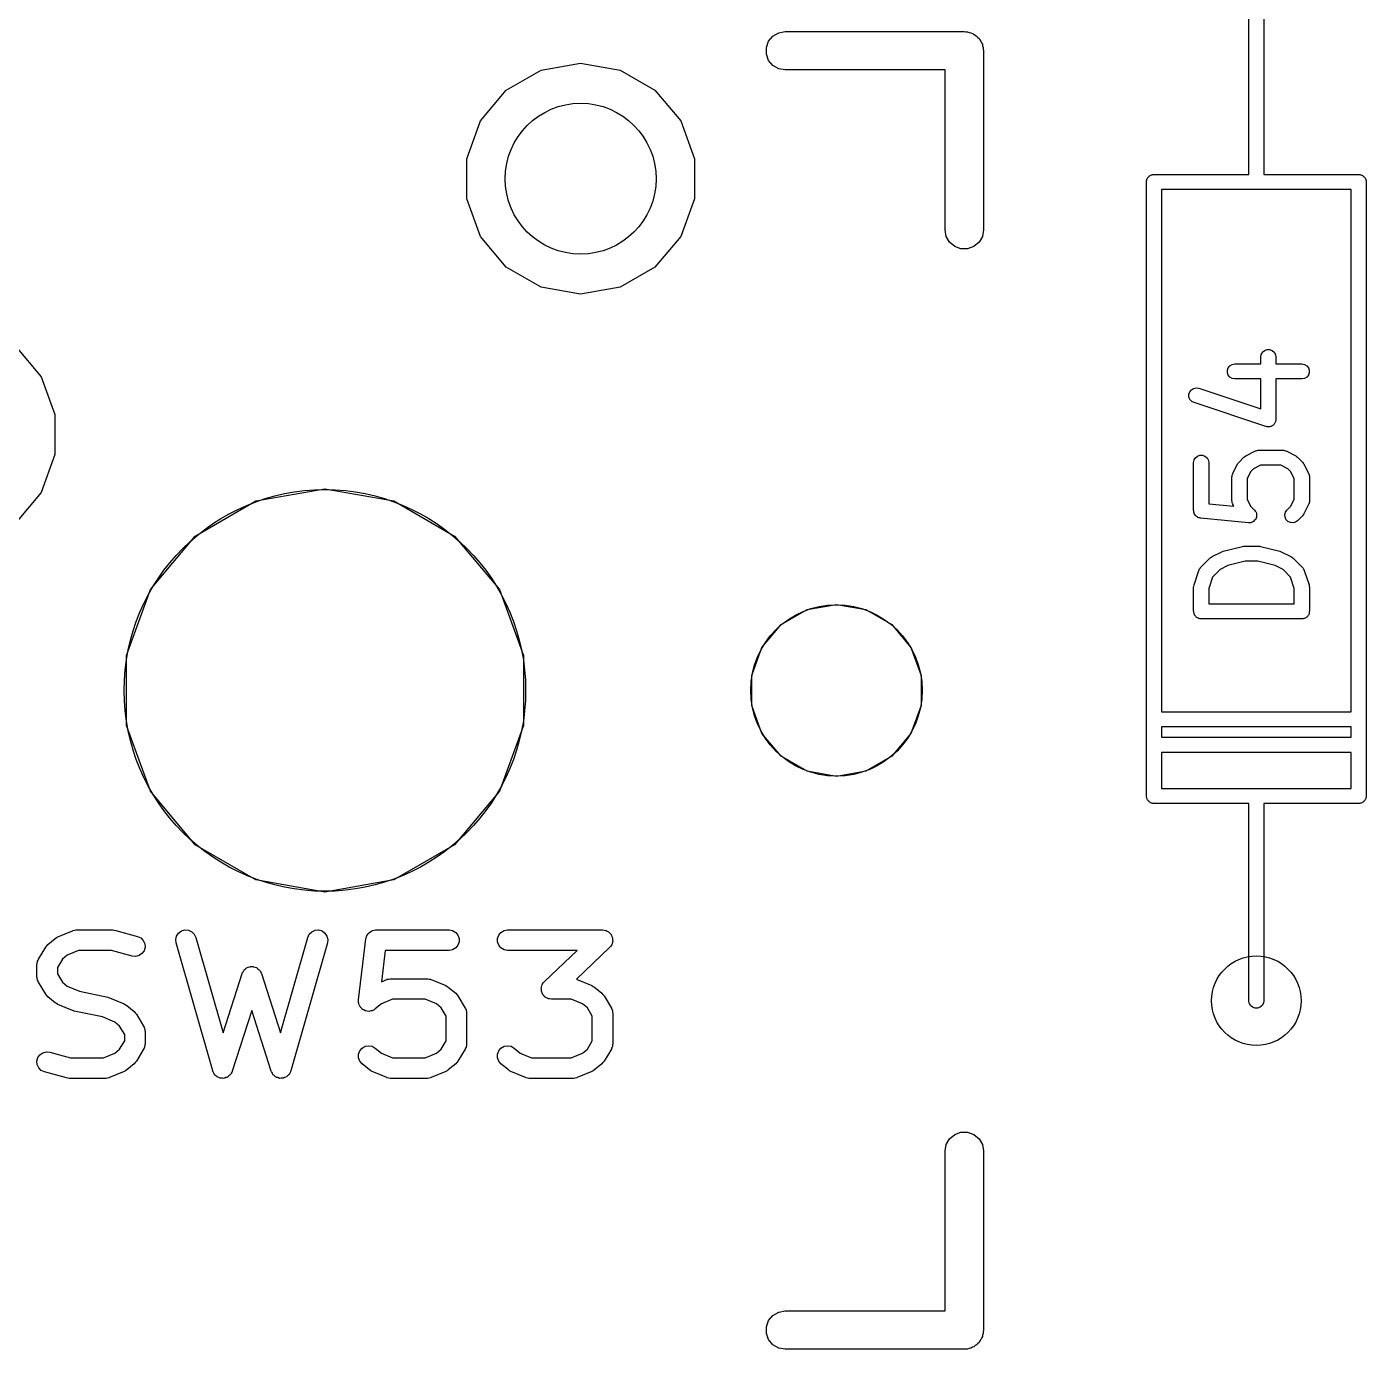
# Model space of a CAD drawing. Extents: x 37 to 203, y -145 to -25.
# Drawn here: x 99.79 to 113.09, y -142.54 to -129.41 of the extents above; entities that cross this region are included whole.
import ezdxf

# ---------------------------------------------------------------- set-up
doc = ezdxf.new("R2010")
doc.units = 0
doc.header["$MEASUREMENT"] = 0
doc.layers.add('BLACK', color=7, linetype='CONTINUOUS')

msp = doc.modelspace()

# ---------------------------------------------------------------- linework, layer by layer
at = {"layer": 'Black'}
for p, q in [((111.925, -130.19), (111.925, -128.92)), ((112.075, -128.92), (112.075, -130.19)), ((107.157, -129.555), (107.2, -129.504)), ((107.2, -129.504), (107.257, -129.471)), ((107.257, -129.471), (107.322, -129.459)), ((107.322, -129.459), (109.1, -129.459)), ((109.1, -129.459), (109.116, -129.462)), ((109.116, -129.462), (109.133, -129.462)), ((109.133, -129.462), (109.149, -129.468)), ((109.149, -129.468), (109.165, -129.471)), ((109.165, -129.471), (109.18, -129.479)), ((109.18, -129.479), (109.195, -129.485)), ((109.195, -129.485), (109.208, -129.496)), ((109.208, -129.496), (109.222, -129.504)), ((109.222, -129.504), (109.233, -129.517)), ((109.233, -129.517), (109.246, -129.528)), ((109.246, -129.528), (109.254, -129.542)), ((109.254, -129.542), (109.265, -129.555)), ((107.134, -129.617), (107.157, -129.555)), ((107.134, -129.683), (107.134, -129.617)), ((107.157, -129.745), (107.134, -129.683)), ((109.265, -129.555), (109.271, -129.57)), ((109.271, -129.57), (109.279, -129.585)), ((109.279, -129.585), (109.282, -129.601)), ((109.282, -129.601), (109.288, -129.617)), ((109.288, -129.617), (109.288, -129.634)), ((109.288, -129.634), (109.29, -129.65)), ((109.29, -129.65), (109.29, -131.428)), ((104.898, -129.842), (105.29, -129.773)), ((105.29, -129.773), (105.682, -129.842)), ((107.2, -129.796), (107.157, -129.745)), ((107.257, -129.829), (107.2, -129.796)), ((104.552, -130.041), (104.898, -129.842)), ((105.682, -129.842), (106.028, -130.041)), ((107.322, -129.84), (107.257, -129.829)), ((108.909, -129.84), (107.322, -129.84)), ((108.909, -131.428), (108.909, -129.84)), ((104.296, -130.346), (104.552, -130.041)), ((106.028, -130.041), (106.284, -130.346)), ((111.925, -130.877), (111.925, -130.19)), ((112.075, -130.19), (112.075, -130.877)), ((104.16, -130.721), (104.296, -130.346)), ((106.284, -130.346), (106.42, -130.721)), ((104.16, -131.119), (104.16, -130.721)), ((106.42, -130.721), (106.42, -131.119)), ((110.958, -130.882), (110.965, -130.88)), ((110.965, -130.88), (110.971, -130.878)), ((110.971, -130.878), (110.978, -130.878)), ((110.978, -130.878), (110.984, -130.877)), ((110.984, -130.877), (111.925, -130.877)), ((112.075, -130.877), (113.016, -130.877)), ((113.016, -130.877), (113.022, -130.878)), ((113.022, -130.878), (113.029, -130.878)), ((113.029, -130.878), (113.035, -130.88)), ((113.035, -130.88), (113.042, -130.882)), ((110.909, -130.952), (110.91, -130.946)), ((110.909, -137.048), (110.909, -130.952)), ((110.91, -130.939), (110.912, -130.933)), ((110.91, -130.946), (110.91, -130.939)), ((110.912, -130.933), (110.914, -130.926)), ((110.914, -130.926), (110.917, -130.921)), ((110.917, -130.921), (110.919, -130.915)), ((110.919, -130.915), (110.923, -130.909)), ((110.923, -130.909), (110.927, -130.904)), ((110.927, -130.904), (110.932, -130.9)), ((110.932, -130.9), (110.936, -130.895)), ((110.936, -130.895), (110.941, -130.891)), ((110.941, -130.891), (110.947, -130.887)), ((110.947, -130.887), (110.953, -130.885)), ((110.953, -130.885), (110.958, -130.882)), ((113.042, -130.882), (113.047, -130.885)), ((113.047, -130.885), (113.053, -130.887)), ((113.053, -130.887), (113.059, -130.891)), ((113.059, -130.891), (113.064, -130.895)), ((113.064, -130.895), (113.068, -130.9)), ((113.068, -130.9), (113.073, -130.904)), ((113.073, -130.904), (113.077, -130.909)), ((113.077, -130.909), (113.081, -130.915)), ((113.081, -130.915), (113.083, -130.921)), ((113.083, -130.921), (113.086, -130.926)), ((113.086, -130.926), (113.088, -130.933)), ((113.088, -130.933), (113.09, -130.939)), ((113.09, -130.939), (113.09, -130.946)), ((113.09, -130.946), (113.091, -130.952)), ((113.091, -130.952), (113.091, -137.048)), ((104.296, -131.494), (104.16, -131.119)), ((106.42, -131.119), (106.284, -131.494)), ((112, -131.027), (111.059, -131.027)), ((111.059, -131.027), (111.059, -136.211)), ((112.941, -131.027), (112, -131.027)), ((112.941, -136.211), (112.941, -131.027)), ((104.552, -131.799), (104.296, -131.494)), ((106.284, -131.494), (106.028, -131.799)), ((108.921, -131.493), (108.909, -131.428)), ((108.954, -131.55), (108.921, -131.493)), ((109.279, -131.493), (109.246, -131.55)), ((109.29, -131.428), (109.279, -131.493)), ((109.005, -131.593), (108.954, -131.55)), ((109.067, -131.616), (109.005, -131.593)), ((109.133, -131.616), (109.067, -131.616)), ((109.195, -131.593), (109.133, -131.616)), ((109.246, -131.55), (109.195, -131.593)), ((104.898, -131.998), (104.552, -131.799)), ((106.028, -131.799), (105.682, -131.998)), ((105.29, -132.067), (104.898, -131.998)), ((105.682, -131.998), (105.29, -132.067)), ((99.6775, -132.581), (99.9336, -132.886)), ((112.044, -132.69), (112.049, -132.665)), ((112.044, -132.758), (112.044, -132.69)), ((112.049, -132.665), (112.062, -132.642)), ((112.062, -132.642), (112.082, -132.626)), ((112.082, -132.626), (112.106, -132.617)), ((112.106, -132.617), (112.132, -132.617)), ((112.132, -132.617), (112.157, -132.626)), ((112.157, -132.626), (112.177, -132.642)), ((112.177, -132.642), (112.19, -132.665)), ((112.19, -132.665), (112.194, -132.69)), ((112.194, -132.69), (112.194, -132.758)), ((111.712, -132.82), (111.721, -132.796)), ((111.712, -132.846), (111.712, -132.82)), ((111.721, -132.871), (111.712, -132.846)), ((111.721, -132.796), (111.738, -132.776)), ((111.738, -132.891), (111.721, -132.871)), ((111.738, -132.776), (111.76, -132.763)), ((111.76, -132.763), (111.786, -132.758)), ((111.786, -132.758), (112.044, -132.758)), ((112.194, -132.758), (112.452, -132.758)), ((112.452, -132.758), (112.478, -132.763)), ((112.478, -132.763), (112.501, -132.776)), ((112.501, -132.776), (112.517, -132.796)), ((112.517, -132.871), (112.501, -132.891)), ((112.517, -132.796), (112.526, -132.82)), ((112.526, -132.846), (112.517, -132.871)), ((112.526, -132.82), (112.526, -132.846)), ((99.9336, -132.886), (100.07, -133.261)), ((111.355, -133.015), (111.377, -133.002)), ((111.377, -133.002), (111.403, -132.996)), ((111.403, -132.996), (111.428, -133)), ((111.428, -133), (112.044, -133.205)), ((111.76, -132.904), (111.738, -132.891)), ((111.786, -132.908), (111.76, -132.904)), ((112.044, -132.908), (111.786, -132.908)), ((112.044, -133.205), (112.044, -132.908)), ((112.452, -132.908), (112.194, -132.908)), ((112.194, -132.908), (112.194, -133.31)), ((112.478, -132.904), (112.452, -132.908)), ((112.501, -132.891), (112.478, -132.904)), ((111.331, -133.06), (111.339, -133.036)), ((111.331, -133.086), (111.331, -133.06)), ((111.341, -133.111), (111.331, -133.086)), ((111.339, -133.036), (111.355, -133.015)), ((111.358, -133.13), (111.341, -133.111)), ((111.381, -133.143), (111.358, -133.13)), ((112.095, -133.381), (111.381, -133.143)), ((100.07, -133.261), (100.07, -133.659)), ((112.101, -133.381), (112.095, -133.381)), ((112.106, -133.383), (112.101, -133.381)), ((112.114, -133.383), (112.106, -133.383)), ((112.121, -133.384), (112.114, -133.383)), ((112.127, -133.383), (112.121, -133.384)), ((112.132, -133.383), (112.127, -133.383)), ((112.139, -133.381), (112.132, -133.383)), ((112.147, -133.379), (112.139, -133.381)), ((112.151, -133.376), (112.147, -133.379)), ((112.157, -133.374), (112.151, -133.376)), ((112.162, -133.37), (112.157, -133.374)), ((112.169, -133.366), (112.162, -133.37)), ((112.172, -133.361), (112.169, -133.366)), ((112.177, -133.358), (112.172, -133.361)), ((112.18, -133.351), (112.177, -133.358)), ((112.185, -133.345), (112.18, -133.351)), ((112.187, -133.34), (112.185, -133.345)), ((112.19, -133.335), (112.187, -133.34)), ((112.191, -133.328), (112.19, -133.335)), ((112.193, -133.321), (112.191, -133.328)), ((112.194, -133.31), (112.193, -133.315)), ((112.193, -133.315), (112.193, -133.321)), ((100.07, -133.659), (99.9336, -134.034)), ((111.395, -133.69), (111.415, -133.673)), ((111.415, -133.673), (111.439, -133.664)), ((111.439, -133.664), (111.465, -133.664)), ((111.465, -133.664), (111.49, -133.673)), ((111.49, -133.673), (111.51, -133.69)), ((111.885, -133.678), (111.895, -133.671)), ((111.895, -133.671), (111.99, -133.623)), ((111.99, -133.623), (111.994, -133.622)), ((111.994, -133.622), (111.998, -133.62)), ((111.998, -133.62), (112.007, -133.618)), ((112.007, -133.618), (112.015, -133.616)), ((112.015, -133.616), (112.02, -133.616)), ((112.02, -133.616), (112.024, -133.615)), ((112.024, -133.615), (112.262, -133.615)), ((112.262, -133.615), (112.266, -133.616)), ((112.266, -133.616), (112.27, -133.616)), ((112.27, -133.616), (112.279, -133.618)), ((112.279, -133.618), (112.288, -133.62)), ((112.288, -133.62), (112.291, -133.622)), ((112.291, -133.622), (112.295, -133.623)), ((112.295, -133.623), (112.391, -133.671)), ((112.391, -133.671), (112.4, -133.678)), ((111.377, -133.738), (111.382, -133.712)), ((111.377, -134.214), (111.377, -133.738)), ((111.382, -133.712), (111.395, -133.69)), ((111.51, -133.69), (111.523, -133.712)), ((111.523, -133.712), (111.527, -133.738)), ((111.527, -133.738), (111.527, -134.146)), ((111.766, -133.847), (111.814, -133.752)), ((111.814, -133.752), (111.821, -133.743)), ((111.821, -133.743), (111.828, -133.733)), ((111.828, -133.733), (111.876, -133.685)), ((111.876, -133.685), (111.885, -133.678)), ((111.973, -133.8), (111.943, -133.83)), ((112.042, -133.765), (111.973, -133.8)), ((112.244, -133.765), (112.042, -133.765)), ((112.313, -133.8), (112.244, -133.765)), ((112.343, -133.83), (112.313, -133.8)), ((112.4, -133.678), (112.41, -133.685)), ((112.41, -133.685), (112.458, -133.733)), ((112.458, -133.733), (112.465, -133.743)), ((112.465, -133.743), (112.472, -133.752)), ((112.472, -133.752), (112.519, -133.847)), ((111.758, -133.881), (111.759, -133.877)), ((111.758, -134.119), (111.758, -133.881)), ((111.759, -133.872), (111.761, -133.864)), ((111.759, -133.877), (111.759, -133.872)), ((111.761, -133.864), (111.763, -133.855)), ((111.763, -133.855), (111.765, -133.852)), ((111.765, -133.852), (111.766, -133.847)), ((111.943, -133.83), (111.908, -133.899)), ((111.908, -133.899), (111.908, -134.101)), ((112.377, -133.899), (112.343, -133.83)), ((112.377, -134.101), (112.377, -133.899)), ((112.519, -133.847), (112.521, -133.852)), ((112.521, -133.852), (112.523, -133.855)), ((112.523, -133.855), (112.524, -133.864)), ((112.524, -133.864), (112.527, -133.872)), ((112.527, -133.872), (112.527, -133.877)), ((112.527, -133.877), (112.527, -133.881)), ((112.527, -133.881), (112.527, -134.119)), ((99.9336, -134.034), (99.6775, -134.339)), ((102.065, -134.119), (102.75, -133.998)), ((102.75, -133.998), (103.435, -134.119)), ((101.463, -134.467), (102.065, -134.119)), ((103.435, -134.119), (104.037, -134.467)), ((111.527, -134.146), (111.776, -134.171)), ((111.759, -134.123), (111.758, -134.119)), ((111.759, -134.128), (111.759, -134.123)), ((111.761, -134.136), (111.759, -134.128)), ((111.763, -134.145), (111.761, -134.136)), ((111.765, -134.148), (111.763, -134.145)), ((111.766, -134.153), (111.765, -134.148)), ((111.776, -134.171), (111.766, -134.153)), ((111.908, -134.101), (111.943, -134.17)), ((111.943, -134.17), (111.982, -134.209)), ((112.304, -134.209), (112.343, -134.17)), ((112.343, -134.17), (112.377, -134.101)), ((112.519, -134.153), (112.472, -134.248)), ((112.521, -134.148), (112.519, -134.153)), ((112.523, -134.145), (112.521, -134.148)), ((112.524, -134.136), (112.523, -134.145)), ((112.527, -134.128), (112.524, -134.136)), ((112.527, -134.119), (112.527, -134.123)), ((112.527, -134.123), (112.527, -134.128)), ((111.378, -134.217), (111.377, -134.214)), ((111.378, -134.22), (111.378, -134.217)), ((111.38, -134.23), (111.378, -134.22)), ((111.382, -134.24), (111.38, -134.23)), ((111.383, -134.242), (111.382, -134.24)), ((111.384, -134.245), (111.383, -134.242)), ((111.39, -134.254), (111.384, -134.245)), ((111.395, -134.262), (111.39, -134.254)), ((111.397, -134.264), (111.395, -134.262)), ((111.399, -134.267), (111.397, -134.264)), ((111.407, -134.273), (111.399, -134.267)), ((111.415, -134.279), (111.407, -134.273)), ((111.418, -134.28), (111.415, -134.279)), ((111.42, -134.282), (111.418, -134.28)), ((111.43, -134.285), (111.42, -134.282)), ((111.439, -134.288), (111.43, -134.285)), ((111.442, -134.288), (111.439, -134.288)), ((111.445, -134.289), (111.442, -134.288)), ((111.921, -134.337), (111.445, -134.289)), ((111.922, -134.336), (111.921, -134.337)), ((111.934, -134.336), (111.922, -134.337)), ((111.922, -134.337), (111.922, -134.336)), ((111.947, -134.335), (111.934, -134.336)), ((111.948, -134.334), (111.947, -134.335)), ((111.959, -134.329), (111.948, -134.334)), ((111.948, -134.334), (111.948, -134.334)), ((111.971, -134.324), (111.959, -134.329)), ((111.972, -134.323), (111.971, -134.324)), ((111.971, -134.324), (111.971, -134.324)), ((111.98, -134.314), (111.972, -134.323)), ((111.989, -134.306), (111.98, -134.314)), ((111.982, -134.209), (111.982, -134.209)), ((111.982, -134.209), (111.982, -134.21)), ((111.982, -134.21), (111.989, -134.22)), ((111.989, -134.22), (111.997, -134.23)), ((111.99, -134.305), (111.989, -134.306)), ((111.995, -134.294), (111.99, -134.305)), ((111.99, -134.305), (111.99, -134.305)), ((112.001, -134.282), (111.995, -134.294)), ((111.997, -134.23), (111.997, -134.231)), ((111.997, -134.231), (111.997, -134.231)), ((111.997, -134.231), (112, -134.243)), ((112, -134.243), (112.003, -134.255)), ((112.002, -134.269), (112.001, -134.281)), ((112.001, -134.281), (112.001, -134.282)), ((112.001, -134.282), (112.001, -134.282)), ((112.003, -134.256), (112.002, -134.269)), ((112.003, -134.255), (112.003, -134.256)), ((112.003, -134.256), (112.003, -134.256)), ((112.282, -134.255), (112.289, -134.23)), ((112.285, -134.281), (112.282, -134.255)), ((112.296, -134.305), (112.285, -134.281)), ((112.289, -134.23), (112.304, -134.209)), ((112.314, -134.323), (112.296, -134.305)), ((112.338, -134.334), (112.314, -134.323)), ((112.364, -134.337), (112.338, -134.334)), ((112.389, -134.33), (112.364, -134.337)), ((112.41, -134.315), (112.389, -134.33)), ((112.458, -134.267), (112.41, -134.315)), ((112.465, -134.257), (112.458, -134.267)), ((112.472, -134.248), (112.465, -134.257)), ((101.017, -134.999), (101.463, -134.467)), ((104.037, -134.467), (104.483, -134.999)), ((111.672, -134.618), (111.863, -134.57)), ((111.863, -134.57), (111.872, -134.569)), ((111.872, -134.569), (111.881, -134.568)), ((111.881, -134.568), (112.024, -134.568)), ((112.024, -134.568), (112.033, -134.569)), ((112.033, -134.569), (112.042, -134.57)), ((112.042, -134.57), (112.232, -134.618)), ((111.447, -134.78), (111.542, -134.685)), ((111.542, -134.685), (111.552, -134.678)), ((111.552, -134.678), (111.562, -134.671)), ((111.562, -134.671), (111.657, -134.623)), ((111.657, -134.623), (111.665, -134.621)), ((111.665, -134.621), (111.672, -134.618)), ((111.89, -134.718), (111.717, -134.761)), ((112.015, -134.718), (111.89, -134.718)), ((112.188, -134.761), (112.015, -134.718)), ((112.232, -134.618), (112.24, -134.621)), ((112.24, -134.621), (112.248, -134.623)), ((112.248, -134.623), (112.343, -134.671)), ((112.343, -134.671), (112.353, -134.678)), ((112.353, -134.678), (112.363, -134.685)), ((112.363, -134.685), (112.458, -134.78)), ((111.381, -134.952), (111.429, -134.81)), ((111.429, -134.81), (111.431, -134.806)), ((111.431, -134.806), (111.432, -134.802)), ((111.432, -134.802), (111.437, -134.794)), ((111.437, -134.794), (111.441, -134.787)), ((111.441, -134.787), (111.444, -134.784)), ((111.444, -134.784), (111.447, -134.78)), ((111.64, -134.8), (111.566, -134.874)), ((111.717, -134.761), (111.64, -134.8)), ((112.265, -134.8), (112.188, -134.761)), ((112.339, -134.874), (112.265, -134.8)), ((112.458, -134.78), (112.46, -134.784)), ((112.46, -134.784), (112.464, -134.787)), ((112.464, -134.787), (112.468, -134.794)), ((112.468, -134.794), (112.473, -134.802)), ((112.473, -134.802), (112.474, -134.806)), ((112.474, -134.806), (112.476, -134.81)), ((112.476, -134.81), (112.524, -134.952)), ((100.779, -135.652), (101.017, -134.999)), ((104.483, -134.999), (104.721, -135.652)), ((111.377, -134.976), (111.379, -134.964)), ((111.377, -135.214), (111.377, -134.976)), ((111.379, -134.964), (111.381, -134.952)), ((111.566, -134.874), (111.527, -134.988)), ((111.527, -134.988), (111.527, -135.139)), ((112.377, -134.988), (112.339, -134.874)), ((112.377, -135.139), (112.377, -134.988)), ((112.524, -134.952), (112.525, -134.964)), ((112.525, -134.964), (112.527, -134.976)), ((112.527, -134.976), (112.527, -135.214)), ((107.281, -135.346), (107.538, -135.197)), ((107.538, -135.197), (107.83, -135.146)), ((107.83, -135.146), (108.122, -135.197)), ((108.122, -135.197), (108.379, -135.346)), ((111.379, -135.221), (111.377, -135.214)), ((111.379, -135.227), (111.379, -135.221)), ((111.381, -135.233), (111.379, -135.227)), ((111.382, -135.24), (111.381, -135.233)), ((111.385, -135.246), (111.382, -135.24)), ((111.387, -135.252), (111.385, -135.246)), ((111.392, -135.257), (111.387, -135.252)), ((111.395, -135.262), (111.392, -135.257)), ((111.4, -135.267), (111.395, -135.262)), ((111.404, -135.272), (111.4, -135.267)), ((111.527, -135.139), (112.377, -135.139)), ((112.505, -135.267), (112.501, -135.272)), ((112.51, -135.262), (112.505, -135.267)), ((112.513, -135.257), (112.51, -135.262)), ((112.517, -135.252), (112.513, -135.257)), ((112.52, -135.246), (112.517, -135.252)), ((112.523, -135.24), (112.52, -135.246)), ((112.524, -135.233), (112.523, -135.24)), ((112.526, -135.227), (112.524, -135.233)), ((112.527, -135.214), (112.526, -135.221)), ((112.526, -135.221), (112.526, -135.227)), ((107.09, -135.573), (107.281, -135.346)), ((108.379, -135.346), (108.57, -135.573)), ((111.41, -135.275), (111.404, -135.272)), ((111.415, -135.279), (111.41, -135.275)), ((111.421, -135.281), (111.415, -135.279)), ((111.427, -135.285), (111.421, -135.281)), ((111.433, -135.286), (111.427, -135.285)), ((111.439, -135.288), (111.433, -135.286)), ((111.446, -135.288), (111.439, -135.288)), ((111.452, -135.289), (111.446, -135.288)), ((112.452, -135.289), (111.452, -135.289)), ((112.459, -135.288), (112.452, -135.289)), ((112.465, -135.288), (112.459, -135.288)), ((112.472, -135.286), (112.465, -135.288)), ((112.478, -135.285), (112.472, -135.286)), ((112.484, -135.281), (112.478, -135.285)), ((112.49, -135.279), (112.484, -135.281)), ((112.495, -135.275), (112.49, -135.279)), ((112.501, -135.272), (112.495, -135.275)), ((100.779, -136.348), (100.779, -135.652)), ((104.721, -135.652), (104.721, -136.348)), ((106.989, -135.852), (107.09, -135.573)), ((108.57, -135.573), (108.671, -135.852)), ((106.989, -136.148), (106.989, -135.852)), ((108.671, -135.852), (108.671, -136.148)), ((107.09, -136.427), (106.989, -136.148)), ((108.671, -136.148), (108.57, -136.427)), ((111.059, -136.211), (112.941, -136.211)), ((101.017, -137.001), (100.779, -136.348)), ((104.721, -136.348), (104.483, -137.001)), ((107.281, -136.654), (107.09, -136.427)), ((108.57, -136.427), (108.379, -136.654)), ((111.059, -136.361), (111.059, -136.465)), ((112.941, -136.361), (111.059, -136.361)), ((111.059, -136.465), (112.941, -136.465)), ((112.941, -136.465), (112.941, -136.361)), ((107.538, -136.803), (107.281, -136.654)), ((108.379, -136.654), (108.122, -136.803)), ((112.941, -136.615), (111.059, -136.615)), ((111.059, -136.615), (111.059, -136.973)), ((112.941, -136.973), (112.941, -136.615)), ((107.83, -136.854), (107.538, -136.803)), ((108.122, -136.803), (107.83, -136.854)), ((111.059, -136.973), (112, -136.973)), ((112, -136.973), (112.941, -136.973)), ((101.463, -137.533), (101.017, -137.001)), ((104.483, -137.001), (104.037, -137.533)), ((110.91, -137.054), (110.909, -137.048)), ((110.91, -137.061), (110.91, -137.054)), ((110.912, -137.067), (110.91, -137.061)), ((110.914, -137.074), (110.912, -137.067)), ((110.917, -137.079), (110.914, -137.074)), ((110.919, -137.085), (110.917, -137.079)), ((110.923, -137.091), (110.919, -137.085)), ((110.927, -137.096), (110.923, -137.091)), ((110.932, -137.1), (110.927, -137.096)), ((110.936, -137.105), (110.932, -137.1)), ((110.941, -137.109), (110.936, -137.105)), ((110.947, -137.113), (110.941, -137.109)), ((110.953, -137.115), (110.947, -137.113)), ((110.958, -137.118), (110.953, -137.115)), ((110.965, -137.12), (110.958, -137.118)), ((110.971, -137.122), (110.965, -137.12)), ((110.978, -137.122), (110.971, -137.122)), ((110.984, -137.123), (110.978, -137.122)), ((111.925, -137.123), (110.984, -137.123)), ((111.925, -137.81), (111.925, -137.123)), ((113.016, -137.123), (112.075, -137.123)), ((112.075, -137.123), (112.075, -137.81)), ((113.022, -137.122), (113.016, -137.123)), ((113.029, -137.122), (113.022, -137.122)), ((113.035, -137.12), (113.029, -137.122)), ((113.042, -137.118), (113.035, -137.12)), ((113.047, -137.115), (113.042, -137.118)), ((113.053, -137.113), (113.047, -137.115)), ((113.059, -137.109), (113.053, -137.113)), ((113.064, -137.105), (113.059, -137.109)), ((113.068, -137.1), (113.064, -137.105)), ((113.073, -137.096), (113.068, -137.1)), ((113.077, -137.091), (113.073, -137.096)), ((113.081, -137.085), (113.077, -137.091)), ((113.083, -137.079), (113.081, -137.085)), ((113.086, -137.074), (113.083, -137.079)), ((113.088, -137.067), (113.086, -137.074)), ((113.09, -137.061), (113.088, -137.067)), ((113.091, -137.048), (113.09, -137.054)), ((113.09, -137.054), (113.09, -137.061)), ((102.065, -137.881), (101.463, -137.533)), ((104.037, -137.533), (103.435, -137.881)), ((102.75, -138.002), (102.065, -137.881)), ((103.435, -137.881), (102.75, -138.002)), ((111.925, -139.08), (111.925, -137.81)), ((112.075, -137.81), (112.075, -139.08)), ((99.9998, -138.522), (100.072, -138.462)), ((100.072, -138.462), (100.086, -138.454)), ((100.086, -138.454), (100.098, -138.446)), ((100.098, -138.446), (100.243, -138.386)), ((100.243, -138.386), (100.246, -138.385)), ((100.246, -138.385), (100.248, -138.384)), ((100.248, -138.384), (100.263, -138.381)), ((100.263, -138.381), (100.278, -138.378)), ((100.278, -138.378), (100.28, -138.378)), ((100.28, -138.378), (100.283, -138.378)), ((100.283, -138.378), (100.645, -138.378)), ((100.645, -138.378), (100.659, -138.38)), ((100.659, -138.38), (100.673, -138.382)), ((100.673, -138.382), (100.89, -138.442)), ((100.89, -138.442), (100.922, -138.457)), ((100.922, -138.457), (100.947, -138.482)), ((101.27, -138.472), (101.278, -138.438)), ((101.278, -138.438), (101.298, -138.409)), ((101.298, -138.409), (101.327, -138.388)), ((101.327, -138.388), (101.361, -138.378)), ((101.361, -138.378), (101.396, -138.381)), ((101.396, -138.381), (101.428, -138.395)), ((101.428, -138.395), (101.453, -138.42)), ((101.453, -138.42), (101.469, -138.452)), ((101.469, -138.452), (101.74, -139.399)), ((102.309, -139.399), (102.58, -138.452)), ((102.58, -138.452), (102.595, -138.42)), ((102.595, -138.42), (102.621, -138.395)), ((102.621, -138.395), (102.653, -138.381)), ((102.653, -138.381), (102.688, -138.378)), ((102.688, -138.378), (102.722, -138.388)), ((102.722, -138.388), (102.75, -138.409)), ((102.75, -138.409), (102.77, -138.438)), ((102.77, -138.438), (102.779, -138.472)), ((103.158, -138.462), (103.163, -138.448)), ((103.158, -138.465), (103.158, -138.462)), ((103.163, -138.448), (103.167, -138.434)), ((103.167, -138.434), (103.169, -138.431)), ((103.169, -138.431), (103.17, -138.429)), ((103.17, -138.429), (103.18, -138.417)), ((103.18, -138.417), (103.189, -138.405)), ((103.189, -138.405), (103.191, -138.404)), ((103.191, -138.404), (103.193, -138.402)), ((103.193, -138.402), (103.206, -138.394)), ((103.206, -138.394), (103.218, -138.386)), ((103.218, -138.386), (103.221, -138.385)), ((103.221, -138.385), (103.223, -138.384)), ((103.223, -138.384), (103.238, -138.381)), ((103.238, -138.381), (103.252, -138.378)), ((103.252, -138.378), (103.255, -138.378)), ((103.255, -138.378), (103.258, -138.378)), ((103.258, -138.378), (103.984, -138.378)), ((103.984, -138.378), (104.018, -138.384)), ((104.018, -138.384), (104.049, -138.402)), ((104.049, -138.402), (104.072, -138.429)), ((104.072, -138.429), (104.084, -138.462)), ((104.084, -138.462), (104.084, -138.497)), ((104.464, -138.462), (104.476, -138.429)), ((104.464, -138.497), (104.464, -138.462)), ((104.476, -138.429), (104.499, -138.402)), ((104.499, -138.402), (104.53, -138.384)), ((104.53, -138.384), (104.564, -138.378)), ((104.564, -138.378), (105.508, -138.378)), ((105.508, -138.378), (105.522, -138.38)), ((105.522, -138.38), (105.536, -138.382)), ((105.536, -138.382), (105.539, -138.383)), ((105.539, -138.383), (105.542, -138.384)), ((105.542, -138.384), (105.555, -138.391)), ((105.555, -138.391), (105.568, -138.398)), ((105.568, -138.398), (105.57, -138.4)), ((105.57, -138.4), (105.573, -138.402)), ((105.573, -138.402), (105.582, -138.413)), ((105.582, -138.413), (105.592, -138.423)), ((105.592, -138.423), (105.594, -138.426)), ((105.594, -138.426), (105.596, -138.429)), ((105.596, -138.429), (105.601, -138.442)), ((105.601, -138.442), (105.606, -138.456)), ((105.606, -138.456), (105.607, -138.459)), ((105.607, -138.459), (105.608, -138.462)), ((105.608, -138.462), (105.608, -138.476)), ((99.9052, -138.669), (99.9777, -138.548)), ((99.9777, -138.548), (99.9888, -138.535)), ((99.9888, -138.535), (99.9998, -138.522)), ((100.303, -138.581), (100.191, -138.628)), ((100.632, -138.581), (100.303, -138.581)), ((100.836, -138.638), (100.632, -138.581)), ((100.955, -138.584), (100.934, -138.612)), ((100.947, -138.482), (100.962, -138.515)), ((100.964, -138.55), (100.955, -138.584)), ((100.962, -138.515), (100.964, -138.55)), ((101.273, -138.507), (101.27, -138.472)), ((101.636, -139.777), (101.273, -138.507)), ((102.775, -138.507), (102.412, -139.777)), ((102.779, -138.472), (102.775, -138.507)), ((103.085, -139.072), (103.157, -138.467)), ((103.157, -138.467), (103.158, -138.465)), ((103.348, -138.581), (103.311, -138.892)), ((103.984, -138.581), (103.348, -138.581)), ((104.018, -138.575), (103.984, -138.581)), ((104.049, -138.557), (104.018, -138.575)), ((104.072, -138.53), (104.049, -138.557)), ((104.084, -138.497), (104.072, -138.53)), ((104.476, -138.53), (104.464, -138.497)), ((104.499, -138.557), (104.476, -138.53)), ((104.53, -138.575), (104.499, -138.557)), ((104.564, -138.581), (104.53, -138.575)), ((105.254, -138.581), (104.564, -138.581)), ((104.93, -138.89), (105.254, -138.581)), ((105.578, -138.553), (105.248, -138.867)), ((105.586, -138.541), (105.578, -138.553)), ((105.596, -138.53), (105.586, -138.541)), ((105.597, -138.527), (105.596, -138.53)), ((105.599, -138.525), (105.597, -138.527)), ((105.603, -138.511), (105.599, -138.525)), ((105.608, -138.497), (105.603, -138.511)), ((105.608, -138.476), (105.609, -138.491)), ((105.609, -138.491), (105.608, -138.494)), ((105.608, -138.494), (105.608, -138.497)), ((99.8907, -138.721), (99.8924, -138.712)), ((99.8907, -138.842), (99.8907, -138.721)), ((99.8924, -138.712), (99.8925, -138.702)), ((99.8925, -138.702), (99.8954, -138.695)), ((99.8954, -138.695), (99.8968, -138.687)), ((99.8968, -138.687), (99.9017, -138.678)), ((99.9017, -138.678), (99.9052, -138.669)), ((100.143, -138.668), (100.094, -138.75)), ((100.191, -138.628), (100.143, -138.668)), ((100.871, -138.641), (100.836, -138.638)), ((100.905, -138.632), (100.871, -138.641)), ((100.934, -138.612), (100.905, -138.632)), ((99.8924, -138.852), (99.8907, -138.842)), ((99.8925, -138.862), (99.8924, -138.852)), ((99.8954, -138.869), (99.8925, -138.862)), ((100.094, -138.75), (100.094, -138.814)), ((100.094, -138.814), (100.143, -138.896)), ((101.74, -139.399), (101.928, -138.811)), ((101.928, -138.811), (101.929, -138.808)), ((101.929, -138.808), (101.93, -138.804)), ((101.93, -138.804), (101.938, -138.792)), ((101.938, -138.792), (101.944, -138.78)), ((101.944, -138.78), (101.947, -138.777)), ((101.947, -138.777), (101.949, -138.774)), ((101.949, -138.774), (101.96, -138.766)), ((101.96, -138.766), (101.97, -138.756)), ((101.97, -138.756), (101.974, -138.755)), ((101.974, -138.755), (101.977, -138.752)), ((101.977, -138.752), (101.99, -138.748)), ((101.99, -138.748), (102.003, -138.743)), ((102.003, -138.743), (102.007, -138.743)), ((102.007, -138.743), (102.011, -138.742)), ((102.011, -138.742), (102.024, -138.742)), ((102.024, -138.742), (102.038, -138.742)), ((102.038, -138.742), (102.042, -138.743)), ((102.042, -138.743), (102.046, -138.743)), ((102.046, -138.743), (102.059, -138.748)), ((102.059, -138.748), (102.072, -138.752)), ((102.072, -138.752), (102.075, -138.755)), ((102.075, -138.755), (102.079, -138.756)), ((102.079, -138.756), (102.089, -138.766)), ((102.089, -138.766), (102.099, -138.774)), ((102.099, -138.774), (102.102, -138.777)), ((102.102, -138.777), (102.105, -138.78)), ((102.105, -138.78), (102.111, -138.792)), ((102.111, -138.792), (102.118, -138.804)), ((102.118, -138.804), (102.119, -138.808)), ((102.119, -138.808), (102.121, -138.811)), ((102.121, -138.811), (102.309, -139.399)), ((103.384, -138.865), (103.398, -138.862)), ((103.398, -138.862), (103.401, -138.862)), ((103.401, -138.862), (103.403, -138.862)), ((103.403, -138.862), (103.766, -138.862)), ((103.766, -138.862), (103.768, -138.862)), ((103.768, -138.862), (103.771, -138.862)), ((103.771, -138.862), (103.786, -138.865)), ((99.8968, -138.877), (99.8954, -138.869)), ((99.9017, -138.886), (99.8968, -138.877)), ((99.9052, -138.895), (99.9017, -138.886)), ((99.9777, -139.016), (99.9052, -138.895)), ((100.143, -138.896), (100.191, -138.936)), ((100.191, -138.936), (100.313, -138.987)), ((100.313, -138.987), (100.594, -139.045)), ((103.311, -138.892), (103.364, -138.87)), ((103.364, -138.87), (103.366, -138.869)), ((103.366, -138.869), (103.368, -138.868)), ((103.368, -138.868), (103.384, -138.865)), ((103.786, -138.865), (103.801, -138.868)), ((103.801, -138.868), (103.803, -138.869)), ((103.803, -138.869), (103.805, -138.87)), ((103.805, -138.87), (103.95, -138.93)), ((103.95, -138.93), (103.963, -138.938)), ((103.963, -138.938), (103.976, -138.946)), ((103.976, -138.946), (104.049, -139.006)), ((104.899, -138.952), (104.9, -138.949)), ((104.9, -138.966), (104.899, -138.952)), ((104.9, -138.946), (104.905, -138.932)), ((104.9, -138.949), (104.9, -138.946)), ((104.9, -138.981), (104.9, -138.966)), ((104.901, -138.984), (104.9, -138.981)), ((104.901, -138.987), (104.901, -138.984)), ((104.907, -139.001), (104.901, -138.987)), ((104.905, -138.932), (104.909, -138.918)), ((104.909, -138.918), (104.911, -138.916)), ((104.911, -138.916), (104.912, -138.913)), ((104.912, -138.913), (104.921, -138.901)), ((104.921, -138.901), (104.93, -138.89)), ((105.248, -138.867), (105.252, -138.868)), ((105.252, -138.868), (105.254, -138.869)), ((105.254, -138.869), (105.257, -138.87)), ((105.257, -138.87), (105.402, -138.93)), ((105.402, -138.93), (105.414, -138.938)), ((105.414, -138.938), (105.428, -138.946)), ((105.428, -138.946), (105.5, -139.006)), ((99.9889, -139.028), (99.9777, -139.016)), ((99.9998, -139.041), (99.9889, -139.028)), ((100.072, -139.102), (99.9998, -139.041)), ((100.086, -139.109), (100.072, -139.102)), ((100.098, -139.118), (100.086, -139.109)), ((100.243, -139.178), (100.098, -139.118)), ((100.594, -139.045), (100.603, -139.049)), ((100.603, -139.049), (100.612, -139.051)), ((100.612, -139.051), (100.757, -139.111)), ((100.757, -139.111), (100.77, -139.12)), ((100.77, -139.12), (100.783, -139.127)), ((100.783, -139.127), (100.856, -139.188)), ((103.085, -139.087), (103.085, -139.072)), ((103.085, -139.102), (103.085, -139.087)), ((103.086, -139.104), (103.085, -139.102)), ((103.086, -139.107), (103.086, -139.104)), ((103.092, -139.121), (103.086, -139.107)), ((103.097, -139.135), (103.092, -139.121)), ((103.311, -139.112), (103.25, -139.162)), ((103.423, -139.065), (103.311, -139.112)), ((103.746, -139.065), (103.423, -139.065)), ((103.858, -139.112), (103.746, -139.065)), ((103.905, -139.151), (103.858, -139.112)), ((104.049, -139.006), (104.06, -139.019)), ((104.06, -139.019), (104.071, -139.032)), ((104.071, -139.032), (104.143, -139.153)), ((104.912, -139.014), (104.907, -139.001)), ((104.914, -139.017), (104.912, -139.014)), ((104.915, -139.02), (104.914, -139.017)), ((104.925, -139.03), (104.915, -139.02)), ((104.934, -139.041), (104.925, -139.03)), ((104.937, -139.043), (104.934, -139.041)), ((104.939, -139.045), (104.937, -139.043)), ((104.952, -139.052), (104.939, -139.045)), ((104.965, -139.059), (104.952, -139.052)), ((104.968, -139.059), (104.965, -139.059)), ((104.971, -139.061), (104.968, -139.059)), ((104.985, -139.062), (104.971, -139.061)), ((105, -139.065), (104.985, -139.062)), ((105.197, -139.065), (105, -139.065)), ((105.309, -139.112), (105.197, -139.065)), ((105.357, -139.151), (105.309, -139.112)), ((105.5, -139.006), (105.511, -139.019)), ((105.511, -139.019), (105.522, -139.032)), ((105.522, -139.032), (105.595, -139.153)), ((111.93, -139.106), (111.925, -139.08)), ((111.943, -139.128), (111.93, -139.106)), ((111.962, -139.145), (111.943, -139.128)), ((112.057, -139.128), (112.037, -139.145)), ((112.07, -139.106), (112.057, -139.128)), ((112.075, -139.08), (112.07, -139.106)), ((100.253, -139.18), (100.243, -139.178)), ((100.262, -139.184), (100.253, -139.18)), ((100.543, -139.242), (100.262, -139.184)), ((100.665, -139.293), (100.543, -139.242)), ((100.856, -139.188), (100.867, -139.201)), ((100.867, -139.201), (100.878, -139.213)), ((100.878, -139.213), (100.95, -139.334)), ((102.024, -139.176), (101.831, -139.78)), ((102.218, -139.78), (102.024, -139.176)), ((103.099, -139.137), (103.097, -139.135)), ((103.1, -139.14), (103.099, -139.137)), ((103.11, -139.151), (103.1, -139.14)), ((103.12, -139.162), (103.11, -139.151)), ((103.122, -139.163), (103.12, -139.162)), ((103.125, -139.166), (103.122, -139.163)), ((103.138, -139.172), (103.125, -139.166)), ((103.15, -139.18), (103.138, -139.172)), ((103.153, -139.18), (103.15, -139.18)), ((103.156, -139.182), (103.153, -139.18)), ((103.171, -139.183), (103.156, -139.182)), ((103.185, -139.186), (103.171, -139.183)), ((103.188, -139.185), (103.185, -139.186)), ((103.191, -139.186), (103.188, -139.185)), ((103.205, -139.182), (103.191, -139.186)), ((103.22, -139.18), (103.205, -139.182)), ((103.222, -139.178), (103.22, -139.18)), ((103.225, -139.178), (103.222, -139.178)), ((103.238, -139.17), (103.225, -139.178)), ((103.25, -139.162), (103.238, -139.17)), ((103.955, -139.233), (103.905, -139.151)), ((103.955, -139.479), (103.955, -139.233)), ((104.143, -139.153), (104.147, -139.162)), ((104.147, -139.162), (104.152, -139.17)), ((104.152, -139.17), (104.153, -139.178)), ((104.153, -139.178), (104.156, -139.186)), ((104.156, -139.186), (104.156, -139.196)), ((104.156, -139.196), (104.158, -139.205)), ((104.158, -139.205), (104.158, -139.508)), ((105.406, -139.233), (105.357, -139.151)), ((105.406, -139.479), (105.406, -139.233)), ((105.595, -139.153), (105.598, -139.162)), ((105.598, -139.162), (105.603, -139.17)), ((105.603, -139.17), (105.605, -139.178)), ((105.605, -139.178), (105.607, -139.186)), ((105.607, -139.186), (105.608, -139.196)), ((105.608, -139.196), (105.609, -139.205)), ((105.609, -139.205), (105.609, -139.508)), ((111.987, -139.154), (111.962, -139.145)), ((112.013, -139.154), (111.987, -139.154)), ((112.037, -139.145), (112.013, -139.154)), ((100.712, -139.333), (100.665, -139.293)), ((100.762, -139.415), (100.712, -139.333)), ((100.95, -139.334), (100.954, -139.343)), ((100.954, -139.343), (100.959, -139.352)), ((100.959, -139.352), (100.96, -139.36)), ((100.96, -139.36), (100.963, -139.367)), ((100.963, -139.367), (100.963, -139.377)), ((100.963, -139.377), (100.965, -139.387)), ((100.965, -139.387), (100.965, -139.508)), ((100.712, -139.562), (100.762, -139.479)), ((100.762, -139.479), (100.762, -139.415)), ((100.963, -139.527), (100.96, -139.534)), ((100.965, -139.508), (100.963, -139.517)), ((100.963, -139.517), (100.963, -139.527)), ((103.15, -139.533), (103.185, -139.527)), ((103.185, -139.527), (103.22, -139.533)), ((103.905, -139.562), (103.955, -139.479)), ((104.156, -139.527), (104.153, -139.534)), ((104.158, -139.508), (104.156, -139.517)), ((104.156, -139.517), (104.156, -139.527)), ((104.529, -139.533), (104.564, -139.527)), ((104.564, -139.527), (104.599, -139.533)), ((105.357, -139.562), (105.406, -139.479)), ((105.607, -139.527), (105.605, -139.534)), ((105.608, -139.517), (105.607, -139.527)), ((105.609, -139.508), (105.608, -139.517)), ((99.8912, -139.679), (99.9006, -139.645)), ((99.9006, -139.645), (99.9211, -139.617)), ((99.9211, -139.617), (99.9502, -139.597)), ((99.9502, -139.597), (99.9844, -139.588)), ((99.9844, -139.588), (100.019, -139.591)), ((100.019, -139.591), (100.224, -139.648)), ((100.224, -139.648), (100.553, -139.648)), ((100.553, -139.648), (100.665, -139.601)), ((100.665, -139.601), (100.712, -139.562)), ((100.95, -139.56), (100.878, -139.681)), ((100.954, -139.551), (100.95, -139.56)), ((100.959, -139.542), (100.954, -139.551)), ((100.96, -139.534), (100.959, -139.542)), ((103.085, -139.611), (103.097, -139.578)), ((103.085, -139.647), (103.085, -139.611)), ((103.098, -139.68), (103.085, -139.647)), ((103.097, -139.578), (103.12, -139.551)), ((103.12, -139.551), (103.15, -139.533)), ((103.22, -139.533), (103.25, -139.551)), ((103.25, -139.551), (103.311, -139.601)), ((103.311, -139.601), (103.423, -139.648)), ((103.423, -139.648), (103.746, -139.648)), ((103.746, -139.648), (103.858, -139.601)), ((103.858, -139.601), (103.905, -139.562)), ((104.143, -139.56), (104.071, -139.681)), ((104.147, -139.551), (104.143, -139.56)), ((104.152, -139.542), (104.147, -139.551)), ((104.153, -139.534), (104.152, -139.542)), ((104.464, -139.611), (104.476, -139.578)), ((104.464, -139.647), (104.464, -139.611)), ((104.476, -139.68), (104.464, -139.647)), ((104.476, -139.578), (104.499, -139.551)), ((104.499, -139.551), (104.529, -139.533)), ((104.599, -139.533), (104.629, -139.551)), ((104.629, -139.551), (104.69, -139.601)), ((104.69, -139.601), (104.802, -139.648)), ((104.802, -139.648), (105.197, -139.648)), ((105.197, -139.648), (105.309, -139.601)), ((105.309, -139.601), (105.357, -139.562)), ((105.595, -139.56), (105.522, -139.681)), ((105.598, -139.551), (105.595, -139.56)), ((105.603, -139.542), (105.598, -139.551)), ((105.605, -139.534), (105.603, -139.542)), ((99.8939, -139.714), (99.8912, -139.679)), ((99.9085, -139.747), (99.8939, -139.714)), ((99.9333, -139.772), (99.9085, -139.747)), ((99.9651, -139.787), (99.9333, -139.772)), ((100.183, -139.847), (99.9651, -139.787)), ((100.757, -139.783), (100.612, -139.843)), ((100.77, -139.775), (100.757, -139.783)), ((100.783, -139.767), (100.77, -139.775)), ((100.856, -139.707), (100.783, -139.767)), ((100.867, -139.694), (100.856, -139.707)), ((100.878, -139.681), (100.867, -139.694)), ((101.639, -139.783), (101.636, -139.777)), ((101.64, -139.788), (101.639, -139.783)), ((101.646, -139.798), (101.64, -139.788)), ((101.827, -139.791), (101.82, -139.801)), ((101.828, -139.785), (101.827, -139.791)), ((101.831, -139.78), (101.828, -139.785)), ((102.22, -139.785), (102.218, -139.78)), ((102.222, -139.791), (102.22, -139.785)), ((102.229, -139.801), (102.222, -139.791)), ((102.409, -139.788), (102.402, -139.798)), ((102.41, -139.783), (102.409, -139.788)), ((102.412, -139.777), (102.41, -139.783)), ((103.12, -139.707), (103.098, -139.68)), ((103.193, -139.767), (103.12, -139.707)), ((103.206, -139.775), (103.193, -139.767)), ((103.219, -139.783), (103.206, -139.775)), ((103.364, -139.843), (103.219, -139.783)), ((103.95, -139.783), (103.805, -139.843)), ((103.963, -139.775), (103.95, -139.783)), ((103.976, -139.767), (103.963, -139.775)), ((104.049, -139.707), (103.976, -139.767)), ((104.06, -139.694), (104.049, -139.707)), ((104.071, -139.681), (104.06, -139.694)), ((104.499, -139.707), (104.476, -139.68)), ((104.572, -139.767), (104.499, -139.707)), ((104.585, -139.775), (104.572, -139.767)), ((104.598, -139.783), (104.585, -139.775)), ((104.743, -139.843), (104.598, -139.783)), ((105.402, -139.783), (105.257, -139.843)), ((105.414, -139.775), (105.402, -139.783)), ((105.428, -139.767), (105.414, -139.775)), ((105.5, -139.707), (105.428, -139.767)), ((105.511, -139.694), (105.5, -139.707)), ((105.522, -139.681), (105.511, -139.694)), ((100.196, -139.849), (100.183, -139.847)), ((100.21, -139.851), (100.196, -139.849)), ((100.573, -139.851), (100.21, -139.851)), ((100.575, -139.851), (100.573, -139.851)), ((100.578, -139.851), (100.575, -139.851)), ((100.592, -139.848), (100.578, -139.851)), ((100.608, -139.845), (100.592, -139.848)), ((100.61, -139.844), (100.608, -139.845)), ((100.612, -139.843), (100.61, -139.844)), ((101.652, -139.809), (101.646, -139.798)), ((101.656, -139.813), (101.652, -139.809)), ((101.659, -139.818), (101.656, -139.813)), ((101.668, -139.825), (101.659, -139.818)), ((101.677, -139.834), (101.668, -139.825)), ((101.682, -139.836), (101.677, -139.834)), ((101.687, -139.839), (101.682, -139.836)), ((101.698, -139.843), (101.687, -139.839)), ((101.709, -139.848), (101.698, -139.843)), ((101.715, -139.848), (101.709, -139.848)), ((101.72, -139.85), (101.715, -139.848)), ((101.732, -139.85), (101.72, -139.85)), ((101.745, -139.851), (101.732, -139.85)), ((101.75, -139.849), (101.745, -139.851)), ((101.756, -139.849), (101.75, -139.849)), ((101.767, -139.844), (101.756, -139.849)), ((101.778, -139.841), (101.767, -139.844)), ((101.783, -139.838), (101.778, -139.841)), ((101.788, -139.835), (101.783, -139.838)), ((101.797, -139.827), (101.788, -139.835)), ((101.807, -139.82), (101.797, -139.827)), ((101.81, -139.816), (101.807, -139.82)), ((101.814, -139.812), (101.81, -139.816)), ((101.82, -139.801), (101.814, -139.812)), ((102.234, -139.812), (102.229, -139.801)), ((102.238, -139.816), (102.234, -139.812)), ((102.242, -139.82), (102.238, -139.816)), ((102.251, -139.827), (102.242, -139.82)), ((102.26, -139.835), (102.251, -139.827)), ((102.266, -139.838), (102.26, -139.835)), ((102.27, -139.841), (102.266, -139.838)), ((102.282, -139.844), (102.27, -139.841)), ((102.293, -139.849), (102.282, -139.844)), ((102.299, -139.849), (102.293, -139.849)), ((102.304, -139.851), (102.299, -139.849)), ((102.316, -139.85), (102.304, -139.851)), ((102.328, -139.85), (102.316, -139.85)), ((102.334, -139.848), (102.328, -139.85)), ((102.339, -139.848), (102.334, -139.848)), ((102.35, -139.843), (102.339, -139.848)), ((102.362, -139.839), (102.35, -139.843)), ((102.366, -139.836), (102.362, -139.839)), ((102.371, -139.834), (102.366, -139.836)), ((102.38, -139.825), (102.371, -139.834)), ((102.39, -139.818), (102.38, -139.825)), ((102.393, -139.813), (102.39, -139.818)), ((102.397, -139.809), (102.393, -139.813)), ((102.402, -139.798), (102.397, -139.809)), ((103.366, -139.844), (103.364, -139.843)), ((103.368, -139.845), (103.366, -139.844)), ((103.384, -139.848), (103.368, -139.845)), ((103.398, -139.851), (103.384, -139.848)), ((103.401, -139.851), (103.398, -139.851)), ((103.403, -139.851), (103.401, -139.851)), ((103.766, -139.851), (103.403, -139.851)), ((103.768, -139.851), (103.766, -139.851)), ((103.771, -139.851), (103.768, -139.851)), ((103.786, -139.848), (103.771, -139.851)), ((103.801, -139.845), (103.786, -139.848)), ((103.803, -139.844), (103.801, -139.845)), ((103.805, -139.843), (103.803, -139.844)), ((104.745, -139.844), (104.743, -139.843)), ((104.747, -139.845), (104.745, -139.844)), ((104.762, -139.848), (104.747, -139.845)), ((104.777, -139.851), (104.762, -139.848)), ((104.78, -139.851), (104.777, -139.851)), ((104.782, -139.851), (104.78, -139.851)), ((105.217, -139.851), (104.782, -139.851)), ((105.22, -139.851), (105.217, -139.851)), ((105.222, -139.851), (105.22, -139.851)), ((105.237, -139.848), (105.222, -139.851)), ((105.252, -139.845), (105.237, -139.848)), ((105.254, -139.844), (105.252, -139.845)), ((105.257, -139.843), (105.254, -139.844)), ((108.921, -140.507), (108.954, -140.45)), ((108.954, -140.45), (109.005, -140.407)), ((109.005, -140.407), (109.067, -140.384)), ((109.067, -140.384), (109.133, -140.384)), ((109.133, -140.384), (109.195, -140.407)), ((109.195, -140.407), (109.246, -140.45)), ((109.246, -140.45), (109.279, -140.507)), ((108.909, -140.572), (108.921, -140.507)), ((108.909, -142.159), (108.909, -140.572)), ((109.279, -140.507), (109.29, -140.572)), ((109.29, -140.572), (109.29, -142.35)), ((107.2, -142.204), (107.257, -142.171)), ((107.257, -142.171), (107.322, -142.159)), ((107.322, -142.159), (108.909, -142.159)), ((107.134, -142.317), (107.157, -142.255)), ((107.134, -142.383), (107.134, -142.317)), ((107.157, -142.255), (107.2, -142.204)), ((107.157, -142.445), (107.134, -142.383)), ((107.2, -142.496), (107.157, -142.445)), ((109.265, -142.445), (109.254, -142.458)), ((109.271, -142.43), (109.265, -142.445)), ((109.279, -142.415), (109.271, -142.43)), ((109.282, -142.399), (109.279, -142.415)), ((109.288, -142.383), (109.282, -142.399)), ((109.29, -142.35), (109.288, -142.366)), ((109.288, -142.366), (109.288, -142.383)), ((107.257, -142.529), (107.2, -142.496)), ((107.322, -142.54), (107.257, -142.529)), ((109.1, -142.54), (107.322, -142.54)), ((109.116, -142.538), (109.1, -142.54)), ((109.133, -142.538), (109.116, -142.538)), ((109.149, -142.532), (109.133, -142.538)), ((109.165, -142.529), (109.149, -142.532)), ((109.18, -142.521), (109.165, -142.529)), ((109.195, -142.515), (109.18, -142.521)), ((109.208, -142.504), (109.195, -142.515)), ((109.222, -142.496), (109.208, -142.504)), ((109.233, -142.483), (109.222, -142.496)), ((109.246, -142.472), (109.233, -142.483)), ((109.254, -142.458), (109.246, -142.472))]:
    msp.add_line(p, q, dxfattribs=at)
for centre, radius in [((105.29, -130.92), 0.7493), ((102.75, -136), 1.9939), ((107.83, -136), 0.8509), ((112, -139.08), 0.4445)]:
    msp.add_circle(centre, radius, dxfattribs=at)

doc.saveas('drawing.dxf')
